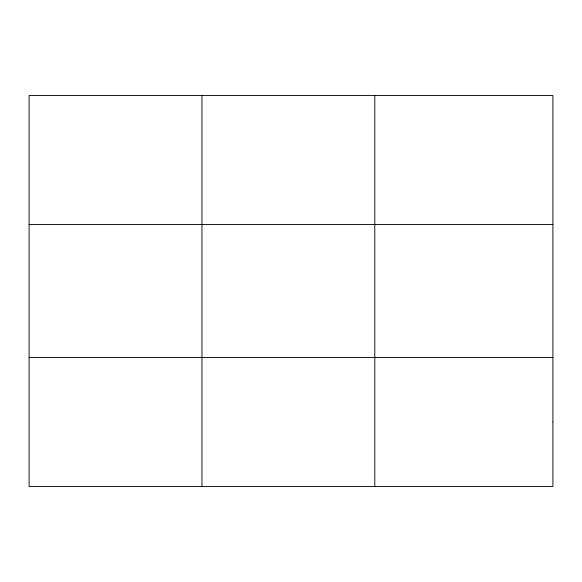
<?xml version="1.0" encoding="UTF-8"?>
<svg xmlns="http://www.w3.org/2000/svg" width="582" height="582" viewBox="0 0 582 582"><rect width="100%" height="100%" fill="white"/><g stroke="black" fill="none" stroke-linecap="round" stroke-linejoin="round"><path stroke-width="0.87" d="M201.954 486.487L201.954 95.513M374.808 486.487L374.808 95.513M29.1 224.536L552.9 224.536M29.1 357.464L552.9 357.464M552.9 421.979L552.9 486.487L29.1 486.487L29.1 95.513L552.9 95.513L552.9 421.979"/></g></svg>
